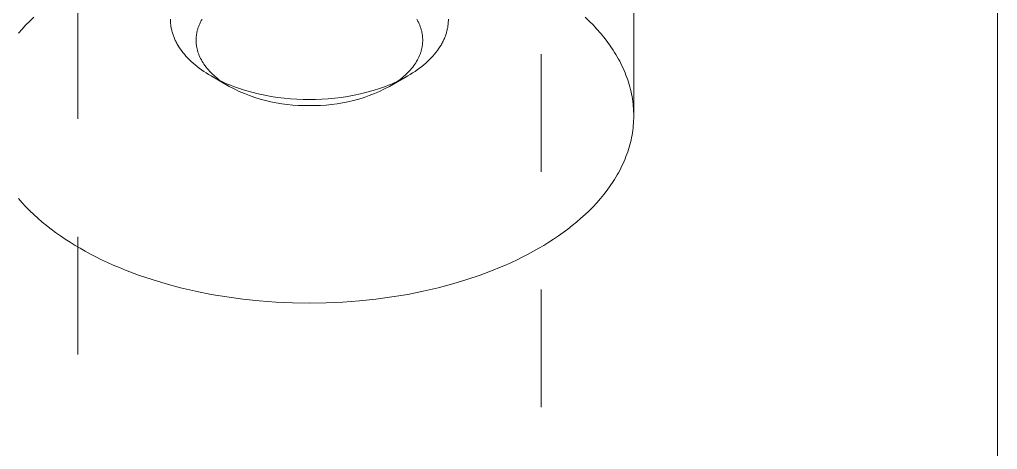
# Model space of a CAD drawing. Header units: inches. Extents: x -14 to 184, y -4 to 134.
# Drawn here: x 111.424 to 112.255, y 57.756 to 58.121 of the extents above; entities that cross this region are included whole.
import ezdxf

# ---------------------------------------------------------------- set-up
doc = ezdxf.new("R2010")
doc.units = ezdxf.units.IN
doc.linetypes.add('HIDDEN', pattern=[1.905, 1.27, -0.635])
doc.layers.add('ZANO_R', color=7, linetype='Continuous', lineweight=0)
doc.layers.add('ZANO_R_przerywana', color=250, linetype='HIDDEN', lineweight=0)

msp = doc.modelspace()

# ---------------------------------------------------------------- linework, layer by layer
at = {"layer": 'ZANO_R'}
for p, q in [((112.25496, 56.86605), (112.25496, 69.5314)), ((111.94594, 58.03936), (111.94594, 58.29653)), ((111.4361, 58.12319), (111.43268, 58.11991)), ((111.55224, 58.12072), (111.55224, 58.12148)), ((111.57919, 58.12154), (111.57882, 58.12089)), ((111.76188, 58.12089), (111.76151, 58.12154)), ((111.78846, 58.12148), (111.78845, 58.12072)), ((111.90801, 58.11991), (111.90459, 58.12319)), ((111.42619, 58.11316), (111.42314, 58.10969)), ((111.42938, 58.11657), (111.42619, 58.11316)), ((111.43268, 58.11991), (111.42938, 58.11657)), ((111.55227, 58.11997), (111.55224, 58.12072)), ((111.5523, 58.1192), (111.55227, 58.11997)), ((111.55236, 58.11844), (111.5523, 58.1192)), ((111.55242, 58.11767), (111.55236, 58.11844)), ((111.5525, 58.1169), (111.55242, 58.11767)), ((111.5526, 58.11613), (111.5525, 58.1169)), ((111.55272, 58.11535), (111.5526, 58.11613)), ((111.55284, 58.11457), (111.55272, 58.11535)), ((111.55299, 58.11379), (111.55284, 58.11457)), ((111.55315, 58.11301), (111.55299, 58.11379)), ((111.55333, 58.11223), (111.55315, 58.11301)), ((111.57548, 58.11313), (111.57529, 58.11248)), ((111.57568, 58.11377), (111.57548, 58.11313)), ((111.57589, 58.11442), (111.57568, 58.11377)), ((111.57612, 58.11506), (111.57589, 58.11442)), ((111.57636, 58.11571), (111.57612, 58.11506)), ((111.57662, 58.11636), (111.57636, 58.11571)), ((111.57689, 58.11701), (111.57662, 58.11636)), ((111.57717, 58.11765), (111.57689, 58.11701)), ((111.57747, 58.1183), (111.57717, 58.11765)), ((111.57778, 58.11895), (111.57747, 58.1183)), ((111.57811, 58.1196), (111.57778, 58.11895)), ((111.57846, 58.12025), (111.57811, 58.1196)), ((111.57882, 58.12089), (111.57846, 58.12025)), ((111.76224, 58.12025), (111.76188, 58.12089)), ((111.76258, 58.1196), (111.76224, 58.12025)), ((111.76291, 58.11895), (111.76258, 58.1196)), ((111.76323, 58.1183), (111.76291, 58.11895)), ((111.76352, 58.11765), (111.76323, 58.1183)), ((111.76381, 58.11701), (111.76352, 58.11765)), ((111.76408, 58.11636), (111.76381, 58.11701)), ((111.76434, 58.11571), (111.76408, 58.11636)), ((111.76458, 58.11506), (111.76434, 58.11571)), ((111.76481, 58.11442), (111.76458, 58.11506)), ((111.76502, 58.11377), (111.76481, 58.11442)), ((111.76522, 58.11313), (111.76502, 58.11377)), ((111.76541, 58.11248), (111.76522, 58.11313)), ((111.78754, 58.11301), (111.78737, 58.11223)), ((111.78771, 58.11379), (111.78754, 58.11301)), ((111.78785, 58.11457), (111.78771, 58.11379)), ((111.78798, 58.11535), (111.78785, 58.11457)), ((111.78809, 58.11613), (111.78798, 58.11535)), ((111.78819, 58.1169), (111.78809, 58.11613)), ((111.78827, 58.11767), (111.78819, 58.1169)), ((111.78834, 58.11844), (111.78827, 58.11767)), ((111.78839, 58.1192), (111.78834, 58.11844)), ((111.78843, 58.11997), (111.78839, 58.1192)), ((111.78845, 58.12072), (111.78843, 58.11997)), ((111.91132, 58.11657), (111.90801, 58.11991)), ((111.9145, 58.11316), (111.91132, 58.11657)), ((111.91756, 58.10969), (111.9145, 58.11316)), ((111.55352, 58.11144), (111.55333, 58.11223)), ((111.55374, 58.11065), (111.55352, 58.11144)), ((111.55396, 58.10986), (111.55374, 58.11065)), ((111.55421, 58.10907), (111.55396, 58.10986)), ((111.55447, 58.10828), (111.55421, 58.10907)), ((111.55475, 58.10749), (111.55447, 58.10828)), ((111.55505, 58.10669), (111.55475, 58.10749)), ((111.55536, 58.1059), (111.55505, 58.10669)), ((111.55569, 58.1051), (111.55536, 58.1059)), ((111.55604, 58.10431), (111.55569, 58.1051)), ((111.57409, 58.10489), (111.57407, 58.10427)), ((111.57412, 58.10551), (111.57409, 58.10489)), ((111.57416, 58.10613), (111.57412, 58.10551)), ((111.57422, 58.10676), (111.57416, 58.10613)), ((111.57429, 58.10739), (111.57422, 58.10676)), ((111.57437, 58.10802), (111.57429, 58.10739)), ((111.57446, 58.10865), (111.57437, 58.10802)), ((111.57456, 58.10928), (111.57446, 58.10865)), ((111.57468, 58.10992), (111.57456, 58.10928)), ((111.57481, 58.11056), (111.57468, 58.10992)), ((111.57496, 58.1112), (111.57481, 58.11056)), ((111.57512, 58.11184), (111.57496, 58.1112)), ((111.57529, 58.11248), (111.57512, 58.11184)), ((111.76558, 58.11184), (111.76541, 58.11248)), ((111.76574, 58.1112), (111.76558, 58.11184)), ((111.76588, 58.11056), (111.76574, 58.1112)), ((111.76601, 58.10992), (111.76588, 58.11056)), ((111.76613, 58.10928), (111.76601, 58.10992)), ((111.76624, 58.10865), (111.76613, 58.10928)), ((111.76633, 58.10802), (111.76624, 58.10865)), ((111.76641, 58.10739), (111.76633, 58.10802)), ((111.76648, 58.10676), (111.76641, 58.10739)), ((111.76653, 58.10613), (111.76648, 58.10676)), ((111.76657, 58.10551), (111.76653, 58.10613)), ((111.7666, 58.10489), (111.76657, 58.10551)), ((111.76662, 58.10427), (111.7666, 58.10489)), ((111.785, 58.1051), (111.78465, 58.10431)), ((111.78533, 58.1059), (111.785, 58.1051)), ((111.78565, 58.10669), (111.78533, 58.1059)), ((111.78594, 58.10749), (111.78565, 58.10669)), ((111.78622, 58.10828), (111.78594, 58.10749)), ((111.78649, 58.10907), (111.78622, 58.10828)), ((111.78673, 58.10986), (111.78649, 58.10907)), ((111.78696, 58.11065), (111.78673, 58.10986)), ((111.78717, 58.11144), (111.78696, 58.11065)), ((111.78737, 58.11223), (111.78717, 58.11144)), ((111.92048, 58.10616), (111.91756, 58.10969)), ((111.92327, 58.10256), (111.92048, 58.10616)), ((111.55641, 58.10351), (111.55604, 58.10431)), ((111.5568, 58.10272), (111.55641, 58.10351)), ((111.5572, 58.10192), (111.5568, 58.10272)), ((111.55762, 58.10113), (111.5572, 58.10192)), ((111.55806, 58.10033), (111.55762, 58.10113)), ((111.55852, 58.09954), (111.55806, 58.10033)), ((111.55949, 58.09796), (111.55852, 58.09954)), ((111.56053, 58.09638), (111.55949, 58.09796)), ((111.56165, 58.09481), (111.56053, 58.09638)), ((111.57407, 58.10427), (111.57407, 58.10366)), ((111.57407, 58.10366), (111.57407, 58.10308)), ((111.57407, 58.10308), (111.57409, 58.1025)), ((111.57409, 58.1025), (111.57412, 58.10192)), ((111.57412, 58.10192), (111.57415, 58.10133)), ((111.57415, 58.10133), (111.5742, 58.10075)), ((111.5742, 58.10075), (111.57426, 58.10016)), ((111.57426, 58.10016), (111.57433, 58.09957)), ((111.57433, 58.09957), (111.57441, 58.09898)), ((111.57441, 58.09898), (111.5745, 58.09838)), ((111.5745, 58.09838), (111.57461, 58.09779)), ((111.57461, 58.09779), (111.57472, 58.09719)), ((111.57472, 58.09719), (111.57485, 58.09659)), ((111.57485, 58.09659), (111.57499, 58.09599)), ((111.76571, 58.09599), (111.76585, 58.09659)), ((111.76585, 58.09659), (111.76597, 58.09719)), ((111.76597, 58.09719), (111.76609, 58.09779)), ((111.76609, 58.09779), (111.76619, 58.09838)), ((111.76619, 58.09838), (111.76629, 58.09898)), ((111.76629, 58.09898), (111.76637, 58.09957)), ((111.76637, 58.09957), (111.76644, 58.10016)), ((111.76644, 58.10016), (111.7665, 58.10075)), ((111.7665, 58.10075), (111.76654, 58.10133)), ((111.76654, 58.10133), (111.76658, 58.10192)), ((111.76658, 58.10192), (111.76661, 58.1025)), ((111.76661, 58.1025), (111.76662, 58.10308)), ((111.76663, 58.10366), (111.76662, 58.10427)), ((111.76662, 58.10308), (111.76663, 58.10366)), ((111.78017, 58.09638), (111.77905, 58.09481)), ((111.78121, 58.09796), (111.78017, 58.09638)), ((111.78218, 58.09954), (111.78121, 58.09796)), ((111.78264, 58.10033), (111.78218, 58.09954)), ((111.78307, 58.10113), (111.78264, 58.10033)), ((111.7835, 58.10192), (111.78307, 58.10113)), ((111.7839, 58.10272), (111.7835, 58.10192)), ((111.78428, 58.10351), (111.7839, 58.10272)), ((111.78465, 58.10431), (111.78428, 58.10351)), ((111.92591, 58.09891), (111.92327, 58.10256)), ((111.92841, 58.0952), (111.92591, 58.09891)), ((111.56284, 58.09325), (111.56165, 58.09481)), ((111.5641, 58.0917), (111.56284, 58.09325)), ((111.56543, 58.09016), (111.5641, 58.0917)), ((111.56684, 58.08864), (111.56543, 58.09016)), ((111.56832, 58.08713), (111.56684, 58.08864)), ((111.57499, 58.09599), (111.57514, 58.09539)), ((111.57514, 58.09539), (111.5753, 58.09479)), ((111.5753, 58.09479), (111.57548, 58.09419)), ((111.57548, 58.09419), (111.57566, 58.09358)), ((111.57566, 58.09358), (111.57586, 58.09298)), ((111.57586, 58.09298), (111.57607, 58.09237)), ((111.57607, 58.09237), (111.5763, 58.09176)), ((111.5763, 58.09176), (111.57653, 58.09116)), ((111.57653, 58.09116), (111.57678, 58.09055)), ((111.57678, 58.09055), (111.57732, 58.08933)), ((111.57732, 58.08933), (111.57791, 58.08812)), ((111.57791, 58.08812), (111.57855, 58.0869)), ((111.76215, 58.0869), (111.76279, 58.08812)), ((111.76279, 58.08812), (111.76338, 58.08933)), ((111.76338, 58.08933), (111.76391, 58.09055)), ((111.76391, 58.09055), (111.76416, 58.09116)), ((111.76416, 58.09116), (111.7644, 58.09176)), ((111.7644, 58.09176), (111.76462, 58.09237)), ((111.76462, 58.09237), (111.76483, 58.09298)), ((111.76483, 58.09298), (111.76503, 58.09358)), ((111.76503, 58.09358), (111.76522, 58.09419)), ((111.76522, 58.09419), (111.76539, 58.09479)), ((111.76539, 58.09479), (111.76556, 58.09539)), ((111.76556, 58.09539), (111.76571, 58.09599)), ((111.77386, 58.08864), (111.77238, 58.08713)), ((111.77526, 58.09016), (111.77386, 58.08864)), ((111.7766, 58.0917), (111.77526, 58.09016)), ((111.77786, 58.09325), (111.7766, 58.0917)), ((111.77905, 58.09481), (111.77786, 58.09325)), ((111.92961, 58.09332), (111.92841, 58.0952)), ((111.93076, 58.09144), (111.92961, 58.09332)), ((111.93188, 58.08954), (111.93076, 58.09144)), ((111.93295, 58.08763), (111.93188, 58.08954)), ((111.56987, 58.08564), (111.56832, 58.08713)), ((111.57149, 58.08417), (111.56987, 58.08564)), ((111.57318, 58.08271), (111.57149, 58.08417)), ((111.57494, 58.08128), (111.57318, 58.08271)), ((111.57676, 58.07988), (111.57494, 58.08128)), ((111.57865, 58.0785), (111.57676, 58.07988)), ((111.57855, 58.0869), (111.57924, 58.08569)), ((111.57924, 58.08569), (111.57998, 58.08448)), ((111.57998, 58.08448), (111.58077, 58.08327)), ((111.58077, 58.08327), (111.58162, 58.08207)), ((111.58162, 58.08207), (111.58252, 58.08088)), ((111.58252, 58.08088), (111.58347, 58.07969)), ((111.58347, 58.07969), (111.58448, 58.07851)), ((111.75622, 58.07851), (111.75722, 58.07969)), ((111.75722, 58.07969), (111.75817, 58.08088)), ((111.75817, 58.08088), (111.75907, 58.08207)), ((111.75907, 58.08207), (111.75992, 58.08327)), ((111.75992, 58.08327), (111.76072, 58.08448)), ((111.76072, 58.08448), (111.76146, 58.08569)), ((111.76146, 58.08569), (111.76215, 58.0869)), ((111.76393, 58.07988), (111.76204, 58.0785)), ((111.76576, 58.08128), (111.76393, 58.07988)), ((111.76752, 58.08271), (111.76576, 58.08128)), ((111.76921, 58.08417), (111.76752, 58.08271)), ((111.77083, 58.08564), (111.76921, 58.08417)), ((111.77238, 58.08713), (111.77083, 58.08564)), ((111.93399, 58.08571), (111.93295, 58.08763)), ((111.93499, 58.08377), (111.93399, 58.08571)), ((111.93594, 58.08183), (111.93499, 58.08377)), ((111.93686, 58.07988), (111.93594, 58.08183)), ((111.93773, 58.07791), (111.93686, 58.07988)), ((111.58061, 58.07715), (111.57865, 58.0785)), ((111.58262, 58.07582), (111.58061, 58.07715)), ((111.5847, 58.07453), (111.58262, 58.07582)), ((111.58448, 58.07851), (111.58553, 58.07735)), ((111.58683, 58.07326), (111.5847, 58.07453)), ((111.58553, 58.07735), (111.58664, 58.07619)), ((111.58664, 58.07619), (111.5878, 58.07504)), ((111.60227, 58.06435), (111.58683, 58.07326)), ((111.58902, 58.07203), (111.58683, 58.07326)), ((111.5878, 58.07504), (111.58901, 58.07391)), ((111.58901, 58.07391), (111.59027, 58.07279)), ((111.59126, 58.07083), (111.58902, 58.07203)), ((111.59027, 58.07279), (111.59158, 58.07169)), ((111.59158, 58.07169), (111.59294, 58.0706)), ((111.73843, 58.06435), (111.75386, 58.07326)), ((111.74776, 58.0706), (111.74911, 58.07169)), ((111.74911, 58.07169), (111.75042, 58.07279)), ((111.75167, 58.07203), (111.74943, 58.07083)), ((111.75042, 58.07279), (111.75168, 58.07391)), ((111.75386, 58.07326), (111.75167, 58.07203)), ((111.75168, 58.07391), (111.75289, 58.07504)), ((111.75289, 58.07504), (111.75405, 58.07619)), ((111.756, 58.07453), (111.75386, 58.07326)), ((111.75405, 58.07619), (111.75516, 58.07735)), ((111.75516, 58.07735), (111.75622, 58.07851)), ((111.75807, 58.07582), (111.756, 58.07453)), ((111.76009, 58.07715), (111.75807, 58.07582)), ((111.76204, 58.0785), (111.76009, 58.07715)), ((111.93856, 58.07594), (111.93773, 58.07791)), ((111.93935, 58.07396), (111.93856, 58.07594)), ((111.94009, 58.07197), (111.93935, 58.07396)), ((111.94079, 58.06997), (111.94009, 58.07197)), ((111.59356, 58.06967), (111.59126, 58.07083)), ((111.59294, 58.0706), (111.59435, 58.06953)), ((111.5959, 58.06854), (111.59356, 58.06967)), ((111.59435, 58.06953), (111.5958, 58.06848)), ((111.5958, 58.06848), (111.59729, 58.06745)), ((111.59829, 58.06745), (111.5959, 58.06854)), ((111.59729, 58.06745), (111.59884, 58.06644)), ((111.60073, 58.06639), (111.59829, 58.06745)), ((111.6032, 58.06538), (111.60073, 58.06639)), ((111.60227, 58.06435), (111.60647, 58.06221)), ((111.60572, 58.0644), (111.6032, 58.06538)), ((111.60827, 58.06347), (111.60572, 58.0644)), ((111.61085, 58.06257), (111.60827, 58.06347)), ((111.73243, 58.06347), (111.72985, 58.06257)), ((111.73498, 58.0644), (111.73243, 58.06347)), ((111.73422, 58.06221), (111.73843, 58.06435)), ((111.73749, 58.06538), (111.73498, 58.0644)), ((111.73997, 58.06639), (111.73749, 58.06538)), ((111.7424, 58.06745), (111.73997, 58.06639)), ((111.74186, 58.06644), (111.7434, 58.06745)), ((111.74479, 58.06854), (111.7424, 58.06745)), ((111.7434, 58.06745), (111.7449, 58.06848)), ((111.74714, 58.06967), (111.74479, 58.06854)), ((111.7449, 58.06848), (111.74635, 58.06953)), ((111.74635, 58.06953), (111.74776, 58.0706)), ((111.74943, 58.07083), (111.74714, 58.06967)), ((111.94145, 58.06796), (111.94079, 58.06997)), ((111.94206, 58.06595), (111.94145, 58.06796)), ((111.94263, 58.06393), (111.94206, 58.06595)), ((111.94316, 58.06191), (111.94263, 58.06393)), ((111.60647, 58.06221), (111.61074, 58.06021)), ((111.61074, 58.06021), (111.61508, 58.05836)), ((111.6161, 58.06091), (111.61085, 58.06257)), ((111.61508, 58.05836), (111.61948, 58.05666)), ((111.62145, 58.05941), (111.6161, 58.06091)), ((111.61948, 58.05666), (111.62393, 58.05511)), ((111.62687, 58.05808), (111.62145, 58.05941)), ((111.62393, 58.05511), (111.62844, 58.0537)), ((111.63235, 58.05691), (111.62687, 58.05808)), ((111.63785, 58.05592), (111.63235, 58.05691)), ((111.64336, 58.05509), (111.63785, 58.05592)), ((111.64886, 58.05443), (111.64336, 58.05509)), ((111.69734, 58.05509), (111.69184, 58.05443)), ((111.70285, 58.05592), (111.69734, 58.05509)), ((111.70835, 58.05691), (111.70285, 58.05592)), ((111.71382, 58.05808), (111.70835, 58.05691)), ((111.71226, 58.0537), (111.71676, 58.05511)), ((111.71925, 58.05941), (111.71382, 58.05808)), ((111.71676, 58.05511), (111.72121, 58.05666)), ((111.7246, 58.06091), (111.71925, 58.05941)), ((111.72121, 58.05666), (111.72561, 58.05836)), ((111.72985, 58.06257), (111.7246, 58.06091)), ((111.72561, 58.05836), (111.72995, 58.06021)), ((111.72995, 58.06021), (111.73422, 58.06221)), ((111.94364, 58.05987), (111.94316, 58.06191)), ((111.94407, 58.05784), (111.94364, 58.05987)), ((111.94446, 58.0558), (111.94407, 58.05784)), ((111.94481, 58.05375), (111.94446, 58.0558)), ((111.62844, 58.0537), (111.63298, 58.05245)), ((111.63298, 58.05245), (111.63757, 58.05135)), ((111.63757, 58.05135), (111.64219, 58.05041)), ((111.64219, 58.05041), (111.64684, 58.04963)), ((111.64684, 58.04963), (111.65152, 58.049)), ((111.65432, 58.05392), (111.64886, 58.05443)), ((111.65152, 58.049), (111.65621, 58.04853)), ((111.65974, 58.05356), (111.65432, 58.05392)), ((111.65621, 58.04853), (111.66092, 58.04822)), ((111.66508, 58.05336), (111.65974, 58.05356)), ((111.66092, 58.04822), (111.66563, 58.04806)), ((111.67035, 58.05329), (111.66508, 58.05336)), ((111.66563, 58.04806), (111.67035, 58.04807)), ((111.67561, 58.05336), (111.67035, 58.05329)), ((111.67035, 58.04807), (111.67506, 58.04806)), ((111.67506, 58.04806), (111.67978, 58.04822)), ((111.68096, 58.05356), (111.67561, 58.05336)), ((111.67978, 58.04822), (111.68448, 58.04853)), ((111.68637, 58.05392), (111.68096, 58.05356)), ((111.68448, 58.04853), (111.68918, 58.049)), ((111.69184, 58.05443), (111.68637, 58.05392)), ((111.68918, 58.049), (111.69385, 58.04963)), ((111.69385, 58.04963), (111.6985, 58.05041)), ((111.6985, 58.05041), (111.70312, 58.05135)), ((111.70312, 58.05135), (111.70771, 58.05245)), ((111.70771, 58.05245), (111.71226, 58.0537)), ((111.94511, 58.0517), (111.94481, 58.05375)), ((111.94536, 58.04965), (111.94511, 58.0517)), ((111.94557, 58.0476), (111.94536, 58.04965)), ((111.94573, 58.04554), (111.94557, 58.0476)), ((111.94585, 58.04348), (111.94573, 58.04554)), ((111.94592, 58.04142), (111.94585, 58.04348)), ((111.94594, 58.03936), (111.94592, 58.04142)), ((111.94592, 58.0373), (111.94594, 58.03936)), ((111.94536, 58.02908), (111.94557, 58.03113)), ((111.94557, 58.03113), (111.94573, 58.03319)), ((111.94573, 58.03319), (111.94585, 58.03525)), ((111.94585, 58.03525), (111.94592, 58.0373)), ((111.94407, 58.02089), (111.94446, 58.02293)), ((111.94446, 58.02293), (111.94481, 58.02498)), ((111.94481, 58.02498), (111.94511, 58.02703)), ((111.94511, 58.02703), (111.94536, 58.02908)), ((111.94206, 58.01278), (111.94263, 58.0148)), ((111.94263, 58.0148), (111.94316, 58.01682)), ((111.94316, 58.01682), (111.94364, 58.01885)), ((111.94364, 58.01885), (111.94407, 58.02089)), ((111.93856, 58.00279), (111.93935, 58.00477)), ((111.93935, 58.00477), (111.94009, 58.00676)), ((111.94009, 58.00676), (111.94079, 58.00876)), ((111.94079, 58.00876), (111.94145, 58.01076)), ((111.94145, 58.01076), (111.94206, 58.01278)), ((111.93499, 57.99495), (111.93594, 57.9969)), ((111.93594, 57.9969), (111.93686, 57.99885)), ((111.93686, 57.99885), (111.93773, 58.00082)), ((111.93773, 58.00082), (111.93856, 58.00279)), ((111.93076, 57.98729), (111.93188, 57.98919)), ((111.93188, 57.98919), (111.93295, 57.9911)), ((111.93295, 57.9911), (111.93399, 57.99302)), ((111.93399, 57.99302), (111.93499, 57.99495)), ((111.92327, 57.97617), (111.92591, 57.97982)), ((111.92591, 57.97982), (111.92841, 57.98353)), ((111.92841, 57.98353), (111.92961, 57.9854)), ((111.92961, 57.9854), (111.93076, 57.98729)), ((111.91756, 57.96904), (111.92048, 57.97257)), ((111.92048, 57.97257), (111.92327, 57.97617)), ((111.42314, 57.96904), (111.42619, 57.96556)), ((111.42619, 57.96556), (111.42938, 57.96216)), ((111.91132, 57.96216), (111.9145, 57.96556)), ((111.9145, 57.96556), (111.91756, 57.96904)), ((111.42938, 57.96216), (111.43268, 57.95881)), ((111.43268, 57.95881), (111.4361, 57.95554)), ((111.4361, 57.95554), (111.43963, 57.95234)), ((111.90106, 57.95234), (111.90459, 57.95554)), ((111.90459, 57.95554), (111.90801, 57.95881)), ((111.90801, 57.95881), (111.91132, 57.96216)), ((111.43963, 57.95234), (111.44327, 57.94921)), ((111.44327, 57.94921), (111.44701, 57.94615)), ((111.89369, 57.94615), (111.89743, 57.94921)), ((111.89743, 57.94921), (111.90106, 57.95234)), ((111.44701, 57.94615), (111.45084, 57.94316)), ((111.45084, 57.94316), (111.45475, 57.94025)), ((111.45475, 57.94025), (111.45875, 57.93742)), ((111.88194, 57.93742), (111.88594, 57.94025)), ((111.88594, 57.94025), (111.88986, 57.94316)), ((111.88986, 57.94316), (111.89369, 57.94615)), ((111.45875, 57.93742), (111.46283, 57.93466)), ((111.46283, 57.93466), (111.46698, 57.93198)), ((111.46698, 57.93198), (111.4712, 57.92938)), ((111.8695, 57.92938), (111.87371, 57.93198)), ((111.87371, 57.93198), (111.87786, 57.93466)), ((111.87786, 57.93466), (111.88194, 57.93742)), ((111.4712, 57.92938), (111.47548, 57.92685)), ((111.47548, 57.92685), (111.47985, 57.92439)), ((111.47985, 57.92439), (111.48436, 57.92195)), ((111.48436, 57.92195), (111.489, 57.91955)), ((111.8517, 57.91955), (111.85634, 57.92195)), ((111.85634, 57.92195), (111.86085, 57.92439)), ((111.86085, 57.92439), (111.86522, 57.92685)), ((111.86522, 57.92685), (111.8695, 57.92938)), ((111.489, 57.91955), (111.49377, 57.9172)), ((111.49377, 57.9172), (111.49868, 57.91489)), ((111.49868, 57.91489), (111.50372, 57.91263)), ((111.83697, 57.91263), (111.84201, 57.91489)), ((111.84201, 57.91489), (111.84692, 57.9172)), ((111.84692, 57.9172), (111.8517, 57.91955)), ((111.50372, 57.91263), (111.50889, 57.91042)), ((111.50889, 57.91042), (111.51419, 57.90826)), ((111.51419, 57.90826), (111.52516, 57.90412)), ((111.81553, 57.90412), (111.82651, 57.90826)), ((111.82651, 57.90826), (111.8318, 57.91042)), ((111.8318, 57.91042), (111.83697, 57.91263)), ((111.52516, 57.90412), (111.53662, 57.90024)), ((111.53662, 57.90024), (111.54854, 57.89664)), ((111.54854, 57.89664), (111.56089, 57.89334)), ((111.77981, 57.89334), (111.79216, 57.89664)), ((111.79216, 57.89664), (111.80408, 57.90024)), ((111.80408, 57.90024), (111.81553, 57.90412)), ((111.56089, 57.89334), (111.57364, 57.89037)), ((111.57364, 57.89037), (111.58675, 57.88775)), ((111.75395, 57.88775), (111.76706, 57.89037)), ((111.76706, 57.89037), (111.77981, 57.89334)), ((111.58675, 57.88775), (111.60018, 57.8855)), ((111.60018, 57.8855), (111.61388, 57.88363)), ((111.61388, 57.88363), (111.6278, 57.88216)), ((111.6278, 57.88216), (111.64189, 57.8811)), ((111.64189, 57.8811), (111.65609, 57.88046)), ((111.65609, 57.88046), (111.67035, 57.88025)), ((111.67035, 57.88025), (111.68461, 57.88046)), ((111.68461, 57.88046), (111.69881, 57.8811)), ((111.69881, 57.8811), (111.7129, 57.88216)), ((111.7129, 57.88216), (111.72682, 57.88363)), ((111.72682, 57.88363), (111.74052, 57.8855)), ((111.74052, 57.8855), (111.75395, 57.88775))]:
    msp.add_line(p, q, dxfattribs=at)
at = {"layer": 'ZANO_R_przerywana', "ltscale": 0.05}
for p, q in [((111.4735, 54.43675), (111.4735, 58.29079)), ((111.8672, 58.29182), (111.8672, 54.43675))]:
    msp.add_line(p, q, dxfattribs=at)

doc.saveas('drawing.dxf')
